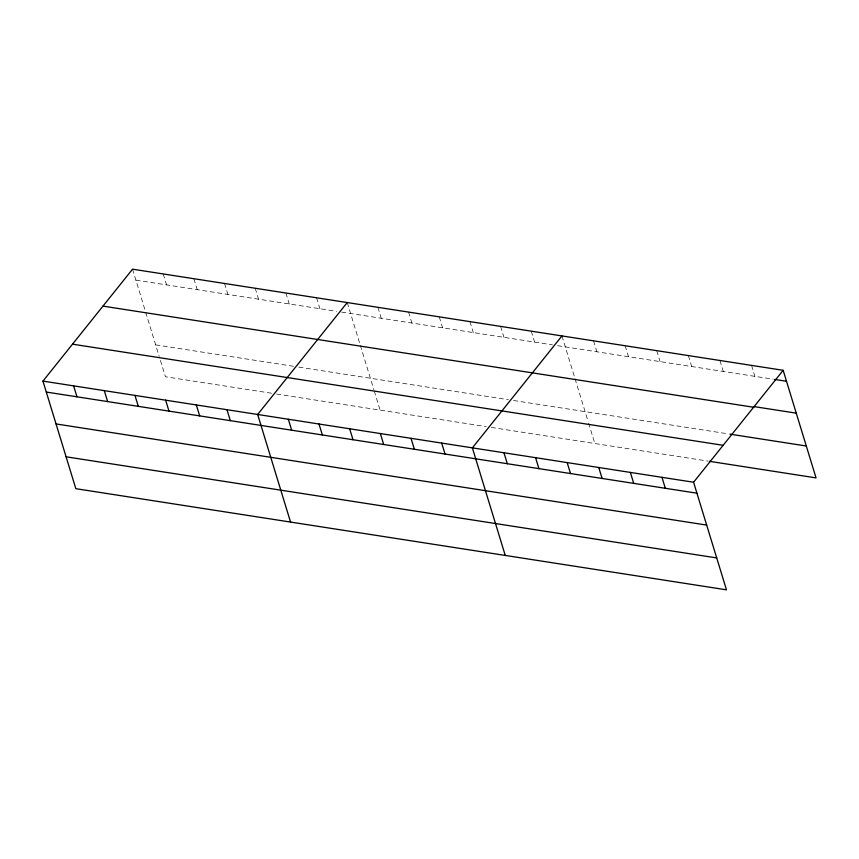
<?xml version="1.0" encoding="UTF-8"?>
<svg xmlns="http://www.w3.org/2000/svg" width="859" height="859" viewBox="0 0 859 859"><rect width="100%" height="100%" fill="white"/><g stroke="black" fill="none" stroke-linecap="round" stroke-linejoin="round"><path stroke-width="0.64" stroke-dasharray="4.29 3.22" d="M135.883 280.12L336.524 311.312M341.646 312.107L552.509 344.888M557.631 345.683L773.336 379.216M155.672 344.867L293.703 366.321M298.814 367.115L508.41 399.703M513.521 400.498L728.615 433.935M271.498 393.239L165.422 376.757L159.57 357.623M276.609 394.034L486.205 426.622M491.316 427.417L708.074 461.111M751.561 365.408L754.9 376.349M719.96 360.49L723.299 371.442M688.36 355.583L691.699 366.525M656.748 350.665L660.099 361.618M625.148 345.758L628.498 356.7M593.548 340.84L596.898 351.793M561.947 335.933L574.65 377.488M575.047 378.765L588.211 421.823M588.598 423.1L594.836 443.512M531.27 331.166L534.62 342.107M500.604 326.399L503.954 337.34M469.927 321.631L473.277 332.573M439.26 316.853L442.6 327.805M408.583 312.085L411.933 323.038M377.917 307.318L381.256 318.27M347.24 302.551L359.942 344.115M360.34 345.393L373.89 389.728M374.277 390.995L380.129 410.13M316.563 297.783L319.913 308.735M285.897 293.016L289.247 303.968M255.22 288.248L258.57 299.19M224.553 283.481L227.893 294.422M193.876 278.713L197.226 289.655M163.21 273.946L166.549 284.887M132.533 269.178L159.183 356.345"/><path stroke-width="1.29" d="M783.161 370.315L693.578 482.243L726.467 589.822L75.839 488.685L42.95 381.106L132.533 269.178L783.161 370.315L816.05 477.894L709.394 461.315M347.24 302.551L257.657 414.478L290.546 522.057M561.947 335.933L472.364 447.861L505.253 555.44M774.657 379.42L786.511 381.267M754.116 406.608L796.261 413.158M102.973 306.115L753.601 407.252M729.925 434.139L806.3 446.014M72.51 344.169L723.138 445.306M42.95 381.106L693.578 482.243M46.3 392.048L696.917 493.195M56.05 423.938L706.667 525.085M66.089 456.795L716.717 557.931M661.978 477.336L665.317 488.277M630.377 472.418L633.717 483.37M598.766 467.511L602.116 478.452M567.165 462.593L570.516 473.545M535.565 457.686L538.915 468.627M503.965 452.768L507.315 463.72M441.687 443.094L445.037 454.035M411.021 438.315L414.36 449.268M380.344 433.548L383.694 444.5M349.677 428.781L353.017 439.733M319 424.013L322.35 434.965M288.334 419.246L291.673 430.198M226.98 409.711L230.33 420.663M196.314 404.943L199.664 415.885M165.637 400.176L168.987 411.117M134.97 395.408L138.31 406.35M104.293 390.641L107.643 401.582M73.627 385.874L76.966 396.815"/></g></svg>
